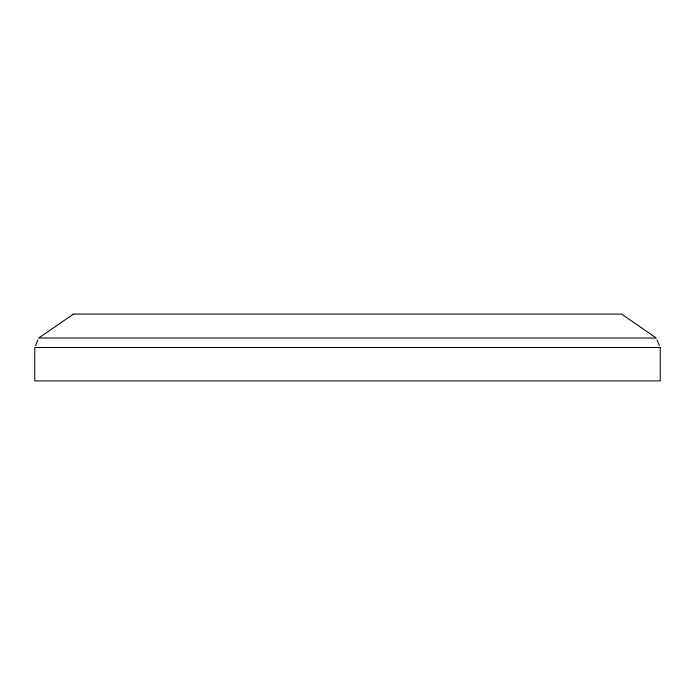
<?xml version="1.0" encoding="UTF-8"?>
<svg xmlns="http://www.w3.org/2000/svg" width="695" height="695" viewBox="0 0 695 695"><rect width="100%" height="100%" fill="white"/><g stroke="black" fill="none" stroke-linecap="round" stroke-linejoin="round"><path stroke-width="1.04" d="M35.549 345.606L37.938 339.916M657.062 339.916L659.451 345.606M73.409 314.079L38.738 338.022L656.262 338.022L621.591 314.079L73.409 314.079M660.25 347.5L34.75 347.5L34.75 380.921L660.25 380.921L660.25 347.5"/></g></svg>
